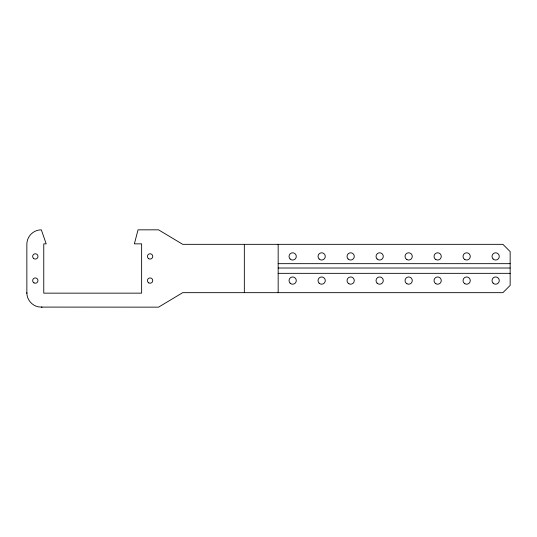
<?xml version="1.0" encoding="UTF-8"?>
<svg xmlns="http://www.w3.org/2000/svg" width="537" height="537" viewBox="0 0 537 537"><rect width="100%" height="100%" fill="white"/><g stroke="black" fill="none" stroke-linecap="round" stroke-linejoin="round"><path stroke-width="0.81" d="M42.034 307.151L38.261 306.835A14.499 14.499 0 0 1 26.863 293.35L26.85 244.335A14.499 14.499 0 0 1 41.349 229.836L46.182 243.852L43.766 243.852L43.766 293.148L141.634 293.148L141.634 243.852L134.384 243.852L138.036 229.836L158.549 229.836L182.714 244.335L502.901 244.335L510.15 251.585L510.15 285.416L502.901 292.665L182.714 292.665L158.549 307.151L41.349 307.09M278.166 263.667L510.15 263.667M278.166 268.017L510.15 268.017M278.166 273.333L510.15 273.333M26.85 292.665L26.863 293.35M278.166 244.335L278.166 292.665M244.335 244.335L244.335 292.665M33.428 258.297A2.658 2.658 0 0 0 37.879 257.102A2.658 2.658 0 0 0 34.623 253.847A2.658 2.658 0 0 0 33.428 258.297M33.979 282.885A2.658 2.658 0 0 0 37.966 280.582A2.658 2.658 0 0 0 33.979 278.28A2.658 2.658 0 0 0 33.979 282.885M148.762 258.72A2.658 2.658 0 0 0 152.75 256.418A2.658 2.658 0 0 0 148.762 254.115A2.658 2.658 0 0 0 148.762 258.72M148.762 282.885A2.658 2.658 0 0 0 152.75 280.582A2.658 2.658 0 0 0 148.762 278.28A2.658 2.658 0 0 0 148.762 282.885M290.101 283.147A3.625 3.625 0 0 0 296.169 281.522A3.625 3.625 0 0 0 291.725 277.079A3.625 3.625 0 0 0 290.101 283.147M290.101 258.982A3.625 3.625 0 0 0 296.169 257.357A3.625 3.625 0 0 0 291.725 252.914A3.625 3.625 0 0 0 290.101 258.982M319.099 283.147A3.625 3.625 0 0 0 325.167 281.522A3.625 3.625 0 0 0 320.723 277.079A3.625 3.625 0 0 0 319.099 283.147M319.099 258.982A3.625 3.625 0 0 0 325.167 257.357A3.625 3.625 0 0 0 320.723 252.914A3.625 3.625 0 0 0 319.099 258.982M348.849 283.724A3.625 3.625 0 0 0 354.286 280.582A3.625 3.625 0 0 0 348.849 277.441A3.625 3.625 0 0 0 348.849 283.724M348.097 258.982A3.625 3.625 0 0 0 354.165 257.357A3.625 3.625 0 0 0 349.721 252.914A3.625 3.625 0 0 0 348.097 258.982M377.095 283.147A3.625 3.625 0 0 0 383.163 281.522A3.625 3.625 0 0 0 378.719 277.079A3.625 3.625 0 0 0 377.095 283.147M377.095 258.982A3.625 3.625 0 0 0 383.163 257.357A3.625 3.625 0 0 0 378.719 252.914A3.625 3.625 0 0 0 377.095 258.982M406.845 283.724A3.625 3.625 0 0 0 412.282 280.582A3.625 3.625 0 0 0 406.845 277.441A3.625 3.625 0 0 0 406.845 283.724M406.845 259.559A3.625 3.625 0 0 0 412.282 256.418A3.625 3.625 0 0 0 406.845 253.276A3.625 3.625 0 0 0 406.845 259.559M435.843 259.559A3.625 3.625 0 0 0 441.28 256.418A3.625 3.625 0 0 0 435.843 253.276A3.625 3.625 0 0 0 435.843 259.559M435.843 283.724A3.625 3.625 0 0 0 441.28 280.582A3.625 3.625 0 0 0 435.843 277.441A3.625 3.625 0 0 0 435.843 283.724M464.841 283.724A3.625 3.625 0 0 0 470.278 280.582A3.625 3.625 0 0 0 464.841 277.441A3.625 3.625 0 0 0 464.841 283.724M493.087 283.147A3.625 3.625 0 0 0 499.155 281.522A3.625 3.625 0 0 0 494.711 277.079A3.625 3.625 0 0 0 493.087 283.147M493.087 258.982A3.625 3.625 0 0 0 499.155 257.357A3.625 3.625 0 0 0 494.711 252.914A3.625 3.625 0 0 0 493.087 258.982M464.841 259.559A3.625 3.625 0 0 0 470.278 256.418A3.625 3.625 0 0 0 464.841 253.276A3.625 3.625 0 0 0 464.841 259.559"/></g></svg>
